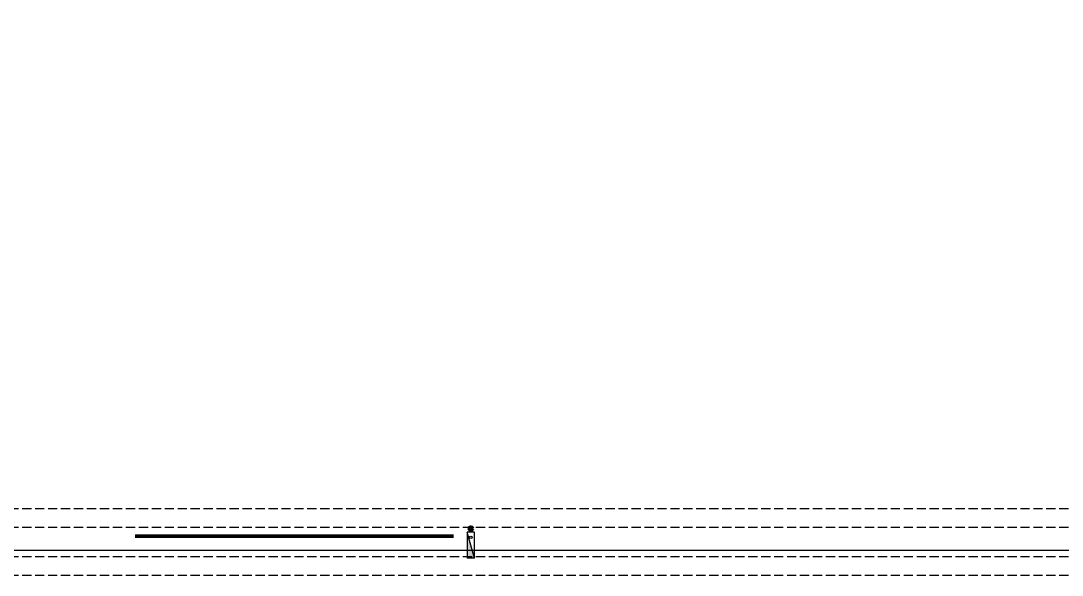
# Model space of a CAD drawing. Extents: x -474411 to 577939, y 0 to 1014176.
# Drawn here: x -257738 to -229626, y 672170 to 687140 of the extents above; entities that cross this region are included whole.
import ezdxf

# ---------------------------------------------------------------- set-up
doc = ezdxf.new("R2010")
doc.units = 0
doc.header["$LTSCALE"] = 1000
doc.header["$MEASUREMENT"] = 0
doc.linetypes.add('CENTER', pattern=[2, 1.25, -0.25, 0.25, -0.25])
doc.linetypes.add('DASH', pattern=[0.35, 0.25, -0.1])
for name, color, linetype in [('A-HATCH-2', 251, 'Continuous'), ('A-WINDOW', 140, 'Continuous'), ('SB_ZF消火栓', 10, 'Continuous'), ('照明-灯具', 3, 'Continuous')]:
    doc.layers.add(name, color=color, linetype=linetype)
doc.layers.add('LG-ZF消防', color=1, linetype='Continuous', lineweight=60)
doc.layers.add('柱间支撑', color=6, linetype='CENTER', lineweight=0)

# ---------------------------------------------------------------- blocks, each defined once
blk = doc.blocks.new('w42343')
at = {"layer": 'A-HATCH-2', "linetype": 'DASH'}
for p, q in [((-263654, 673970), (-128354, 673970)), ((-263654, 673470), (-128354, 673470)), ((-263654, 672670), (-128354, 672670)), ((-263654, 672170), (-128354, 672170))]:
    blk.add_line(p, q, dxfattribs=at)
blk = doc.blocks.new('234243242332')
at = {"layer": 'SB_ZF消火栓'}
blk.add_hatch(color=8, dxfattribs=at).paths.add_polyline_path([(-245690, 673330), (-245690, 672630), (-245490, 672630)])
at = {"layer": 'LG-ZF消防', "color": 8, "linetype": 'Continuous'}
blk.add_circle((-245590, 673430), 50, dxfattribs=at)
at = {"layer": 'SB_ZF消火栓', "color": 8}
for p, q in [((-245490, 673330), (-245690, 673330)), ((-245690, 673330), (-245690, 672630)), ((-245490, 672630), (-245690, 673330)), ((-245490, 672630), (-245490, 673330)), ((-245490, 672630), (-245690, 672630))]:
    blk.add_line(p, q, dxfattribs=at)
blk.add_circle((-245590, 673190), 32.5, dxfattribs=at)

msp = doc.modelspace()

# ---------------------------------------------------------------- linework, layer by layer
at = {"layer": '柱间支撑', "color": 8, "const_width": 100}
msp.add_lwpolyline([(-246054.2, 673220), (-254654.2, 673220)], dxfattribs=at)
at = {"layer": '照明-灯具', "color": 1, "ltscale": 500}
msp.add_lwpolyline([(-264209.9, 713403.9), (-263604.2, 713403.9), (-263704.2, 672841.9), (-128054.2, 672841.9)], dxfattribs=at)

# ---------------------------------------------------------------- block references
at = {"layer": 'A-WINDOW', "color": 8}
msp.add_blockref('w42343', (0, 0), dxfattribs=at)
at = {"layer": 'SB_ZF消火栓', "color": 8, "linetype": 'Continuous'}
msp.add_blockref('234243242332', (0, 0), dxfattribs=at)

doc.saveas('drawing.dxf')
